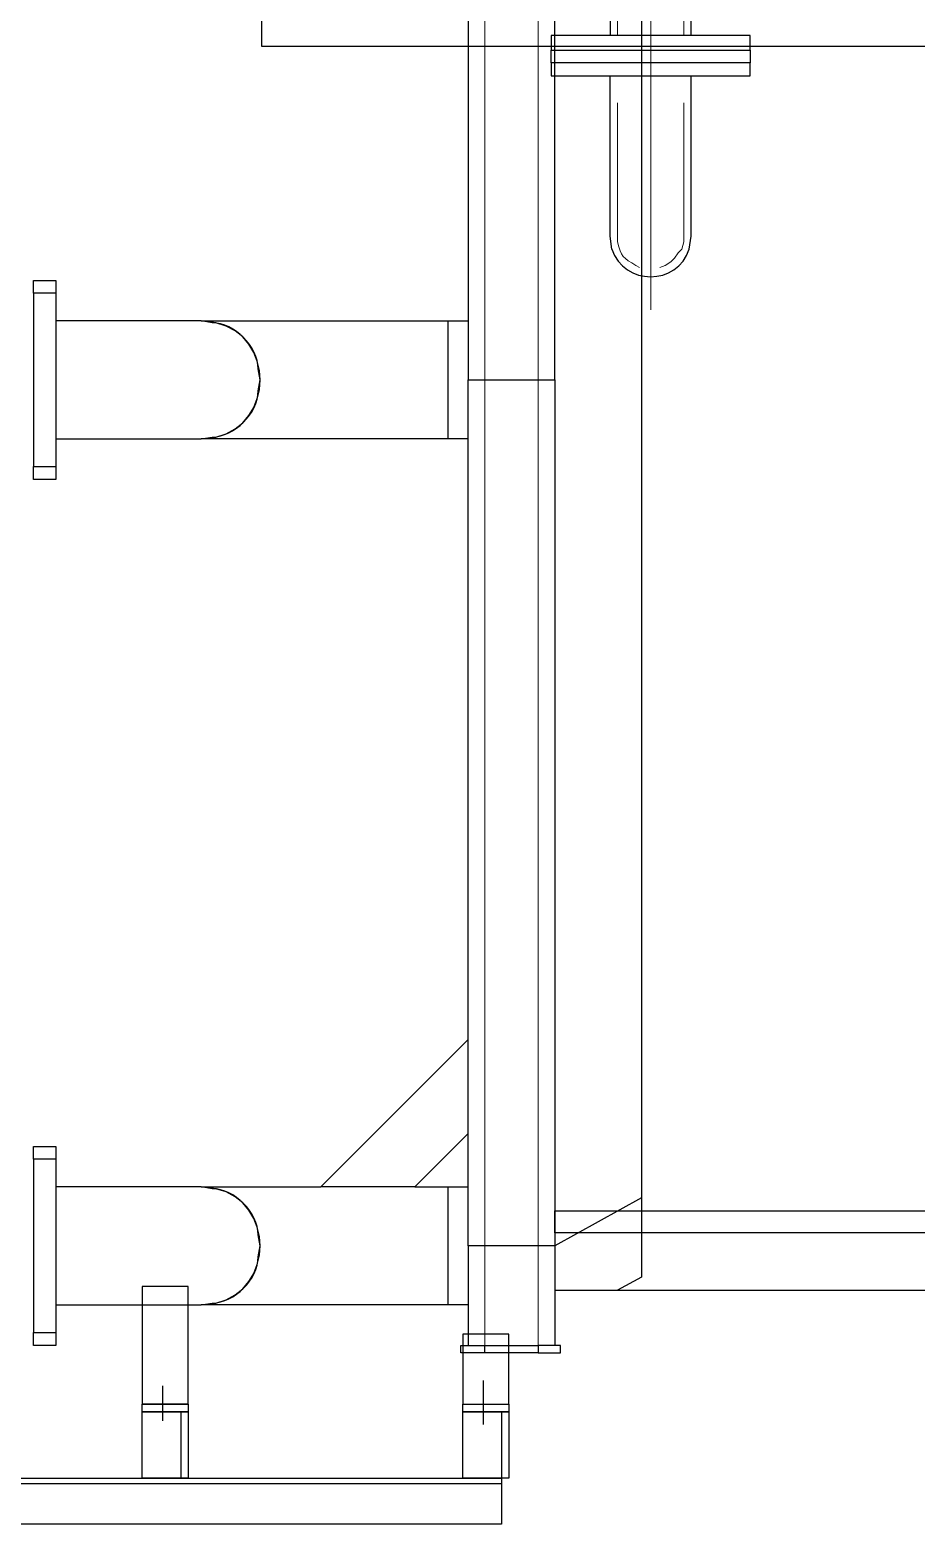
# Model space of a CAD drawing. Header units: metres. Extents: x 531689 to 532245, y 2673919 to 2674172.
# Drawn here: x 532024.36 to 532025.025, y 2674034.841 to 2674035.962 of the extents above; entities that cross this region are included whole.
import ezdxf

# ---------------------------------------------------------------- set-up
doc = ezdxf.new("R2010")
doc.units = ezdxf.units.M
doc.header["$MEASUREMENT"] = 0
doc.linetypes.add('PDF_IMPORT', pattern=[1, 0.8, -0.2])
doc.layers.add('IDT', color=7, linetype='Continuous')

# ---------------------------------------------------------------- blocks, each defined once
blk = doc.blocks.new('IDT')
at = {"layer": 'IDT', "color": 0, "lineweight": 25}
for p, q in [((16.2176, 15.3838), (16.2176, 15.4183)), ((16.2176, 15.4183), (16.6062, 15.4183)), ((16.212, 15.334), (16.212, 15.3838)), ((16.212, 15.3838), (16.2466, 15.3838)), ((16.6367, 15.3879), (16.2176, 15.3879)), ((16.6325, 15.3838), (16.2176, 15.3838)), ((16.2176, 15.334), (16.2176, 15.3838)), ((16.2466, 15.3838), (16.2466, 15.334)), ((16.4527, 15.334), (16.4527, 15.3838)), ((16.4527, 15.3838), (16.4873, 15.3838)), ((16.4582, 15.334), (16.4582, 15.3838)), ((16.4873, 15.3838), (16.4873, 15.334)), ((16.2314, 15.3105), (16.2314, 15.3436)), ((16.4721, 15.3146), (16.4721, 15.3409)), ((16.2466, 15.334), (16.212, 15.334)), ((16.212, 15.3284), (16.212, 15.334)), ((16.212, 15.334), (16.2466, 15.334)), ((16.2466, 15.3284), (16.212, 15.3284)), ((16.2466, 15.3284), (16.212, 15.3284)), ((16.212, 15.3284), (16.212, 15.2759)), ((16.2466, 15.334), (16.2466, 15.3284)), ((16.2466, 15.2759), (16.2466, 15.3284)), ((16.4873, 15.334), (16.4527, 15.334)), ((16.4527, 15.3284), (16.4527, 15.334)), ((16.4527, 15.334), (16.4873, 15.334)), ((16.4873, 15.3284), (16.4527, 15.3284)), ((16.4527, 15.3284), (16.4873, 15.3284)), ((16.4873, 15.3284), (16.4527, 15.3284)), ((16.4527, 15.3284), (16.4527, 15.2399)), ((16.4873, 15.334), (16.4873, 15.3284)), ((16.4873, 15.2399), (16.4873, 15.3284)), ((16.1899, 15.2897), (16.1733, 15.2897)), ((16.1733, 15.2897), (16.1733, 15.2842)), ((16.1899, 15.2842), (16.1899, 15.2897)), ((16.1899, 15.2897), (16.23, 15.2897)), ((16.23, 15.2897), (16.23, 15.2842)), ((16.23, 15.2897), (16.248, 15.2897)), ((16.248, 15.2897), (16.248, 15.2842)), ((16.1733, 15.2842), (16.1899, 15.2842)), ((16.1775, 15.2095), (16.1775, 15.2842)), ((16.23, 15.2842), (16.1899, 15.2842)), ((16.248, 15.2842), (16.23, 15.2842)), ((16.2425, 15.2095), (16.2425, 15.2842)), ((16.5523, 15.2842), (16.5689, 15.2842)), ((16.5523, 15.2745), (16.5523, 15.2842)), ((16.5689, 15.2842), (16.5689, 15.2745)), ((16.212, 15.2759), (16.2466, 15.2759)), ((16.5689, 15.2745), (16.5523, 15.2745)), ((16.5523, 15.1445), (16.5523, 15.2745)), ((16.5689, 15.1445), (16.5689, 15.2745)), ((16.2425, 15.2537), (16.2577, 15.2537)), ((16.2577, 15.2537), (16.443, 15.2537)), ((16.2577, 15.2537), (16.2577, 15.1652)), ((16.443, 15.2537), (16.432, 15.2524)), ((16.443, 15.2537), (16.4347, 15.2524)), ((16.5523, 15.2537), (16.443, 15.2537)), ((16.1775, 15.2427), (15.479, 15.2427)), ((16.1125, 15.233), (16.1304, 15.2427)), ((16.4527, 15.2399), (16.4873, 15.2399)), ((16.1125, 15.1735), (16.1125, 15.233)), ((16.4002, 15.2178), (16.3988, 15.2095)), ((15.479, 15.1998), (16.1775, 15.1998)), ((16.1125, 15.1735), (16.1775, 15.2095)), ((16.1775, 14.5594), (16.1775, 15.2095)), ((16.1775, 15.2095), (16.1899, 15.2095)), ((16.1775, 15.1998), (16.1775, 15.1832)), ((16.1899, 15.2095), (16.23, 15.2095)), ((16.23, 15.2095), (16.2425, 15.2095)), ((16.2425, 15.2095), (16.2425, 14.5594)), ((16.3988, 15.2095), (16.4002, 15.2012)), ((16.1775, 15.1832), (15.479, 15.1832)), ((16.1125, 14.2039), (16.1125, 15.1735)), ((16.432, 15.1666), (16.443, 15.1652)), ((16.4347, 15.1666), (16.443, 15.1652)), ((16.2577, 15.1652), (16.2425, 15.1652)), ((16.2425, 15.1251), (16.2826, 15.1652)), ((16.3531, 15.1652), (16.2425, 15.0546)), ((16.2826, 15.1652), (16.2577, 15.1652)), ((16.2826, 15.1652), (16.3531, 15.1652)), ((16.443, 15.1652), (16.3531, 15.1652)), ((16.443, 15.1652), (16.5523, 15.1652)), ((16.5523, 15.1348), (16.5523, 15.1445)), ((16.5523, 15.1445), (16.5689, 15.1445)), ((16.5689, 15.1445), (16.5689, 15.1348)), ((16.5689, 15.1348), (16.5523, 15.1348)), ((16.5523, 14.6341), (16.5689, 14.6341)), ((16.5523, 14.6244), (16.5523, 14.6341)), ((16.5689, 14.6341), (16.5689, 14.6244)), ((16.5689, 14.6244), (16.5523, 14.6244)), ((16.5523, 14.4944), (16.5523, 14.6244)), ((16.5689, 14.4944), (16.5689, 14.6244)), ((16.2425, 14.6037), (16.2577, 14.6037)), ((16.2577, 14.6037), (16.443, 14.6037)), ((16.2577, 14.6037), (16.2577, 14.5151)), ((16.443, 14.6037), (16.432, 14.6023)), ((16.443, 14.6037), (16.4347, 14.6023)), ((16.5523, 14.6037), (16.443, 14.6037)), ((16.4002, 14.5677), (16.3988, 14.5594)), ((16.23, 14.5594), (16.1775, 14.5594)), ((16.1775, 14.5594), (16.1775, 14.2039)), ((16.2425, 14.5594), (16.23, 14.5594)), ((16.2425, 14.2039), (16.2425, 14.5594)), ((16.3988, 14.5594), (16.4002, 14.5511)), ((16.432, 14.5165), (16.443, 14.5151)), ((16.4347, 14.5165), (16.443, 14.5151)), ((16.2577, 14.5151), (16.2425, 14.5151)), ((16.2826, 14.5151), (16.2577, 14.5151)), ((16.3531, 14.5151), (16.2826, 14.5151)), ((16.443, 14.5151), (16.3531, 14.5151)), ((16.4154, 14.5151), (16.3531, 14.5151)), ((16.443, 14.5151), (16.5523, 14.5151)), ((16.5523, 14.4944), (16.5689, 14.4944)), ((16.5523, 14.4847), (16.5523, 14.4944)), ((16.5689, 14.4944), (16.5689, 14.4847)), ((16.5689, 14.4847), (16.5523, 14.4847)), ((16.0765, 14.4612), (16.0751, 14.4515)), ((16.1346, 14.4612), (16.136, 14.4515)), ((16.0751, 14.4515), (16.0751, 14.3312)), ((16.136, 14.4515), (16.136, 14.3312)), ((16.1802, 14.3312), (16.0309, 14.3312)), ((16.0309, 14.3312), (16.0309, 14.3215)), ((16.1802, 14.3215), (16.1802, 14.3312)), ((16.0309, 14.3118), (16.0309, 14.3215)), ((16.0309, 14.3215), (16.1802, 14.3215)), ((16.0309, 14.3215), (16.1802, 14.3215)), ((16.1802, 14.3215), (16.1802, 14.3118)), ((15.2701, 14.3091), (16.3974, 14.3091)), ((16.1802, 14.3118), (16.0309, 14.3118)), ((16.0309, 14.3118), (16.0309, 14.3008)), ((16.1802, 14.3118), (16.0309, 14.3118)), ((16.1802, 14.3008), (16.1802, 14.3118)), ((16.3974, 14.3091), (16.3974, 9.6603)), ((16.0309, 14.3008), (16.1802, 14.3008)), ((16.0751, 14.3008), (16.0751, 14.2399)), ((16.136, 14.2399), (16.136, 14.3008))]:
    blk.add_line(p, q, dxfattribs=at)
at = {"layer": 'IDT', "color": 0, "lineweight": 13}
for p, q in [((16.1899, 15.2095), (16.1899, 15.2842)), ((16.23, 15.2095), (16.23, 15.2842)), ((16.1899, 14.5594), (16.1899, 15.2095)), ((16.23, 14.5594), (16.23, 15.2095)), ((16.1899, 14.2039), (16.1899, 14.5594)), ((16.23, 14.2039), (16.23, 14.5594)), ((16.1055, 14.2178), (16.1055, 14.5068)), ((16.0903, 14.4709), (16.0876, 14.4681)), ((16.0945, 14.4736), (16.0903, 14.4709)), ((16.0986, 14.475), (16.0945, 14.4736)), ((16.1166, 14.4736), (16.1138, 14.475)), ((16.082, 14.4612), (16.0806, 14.4557)), ((16.0848, 14.464), (16.082, 14.4612)), ((16.0876, 14.4681), (16.0848, 14.464)), ((16.0806, 14.4557), (16.0806, 14.4515)), ((16.1304, 14.4515), (16.1304, 14.4557)), ((16.0806, 14.3008), (16.0806, 14.2786)), ((16.1304, 14.3008), (16.1304, 14.2786))]:
    blk.add_line(p, q, dxfattribs=at)
at = {"layer": 'IDT', "color": 0, "linetype": 'PDF_IMPORT', "lineweight": 13, "ltscale": 0.019167}
for p, q in [((16.0806, 14.4515), (16.0806, 14.3312)), ((16.1304, 14.4515), (16.1304, 14.3312))]:
    blk.add_line(p, q, dxfattribs=at)
at = {"layer": 'IDT', "color": 0, "lineweight": 25}
for points in [[(16.432, 15.2524), (16.3878, 15.2427), (16.3878, 15.1763), (16.432, 15.1666)], [(16.4347, 15.2524), (16.4182, 15.2524), (16.4001, 15.2343), (16.4002, 15.2178)], [(16.4002, 15.2012), (16.4001, 15.1847), (16.4182, 15.1666), (16.4347, 15.1666)], [(16.432, 14.6023), (16.3878, 14.5926), (16.3878, 14.5262), (16.432, 14.5165)], [(16.4347, 14.6023), (16.4183, 14.6023), (16.4001, 14.5842), (16.4002, 14.5677)], [(16.4002, 14.5511), (16.4002, 14.5346), (16.4182, 14.5165), (16.4347, 14.5165)], [(16.1346, 14.4612), (16.1256, 14.4889), (16.0855, 14.4889), (16.0765, 14.4612)]]:
    blk.add_open_spline(points, degree=3, dxfattribs=at)
at = {"layer": 'IDT', "color": 0, "lineweight": 13}
blk.add_open_spline([(16.1304, 14.4557), (16.1279, 14.467), (16.1259, 14.4677), (16.1166, 14.4736)], degree=3, dxfattribs=at)

msp = doc.modelspace()

# ---------------------------------------------------------------- block references
at = {"layer": 'IDT', "color": 8, "rotation": 180}
msp.add_blockref('IDT', (532040.9313, 2674050.2589), dxfattribs=at)

doc.saveas('drawing.dxf')
